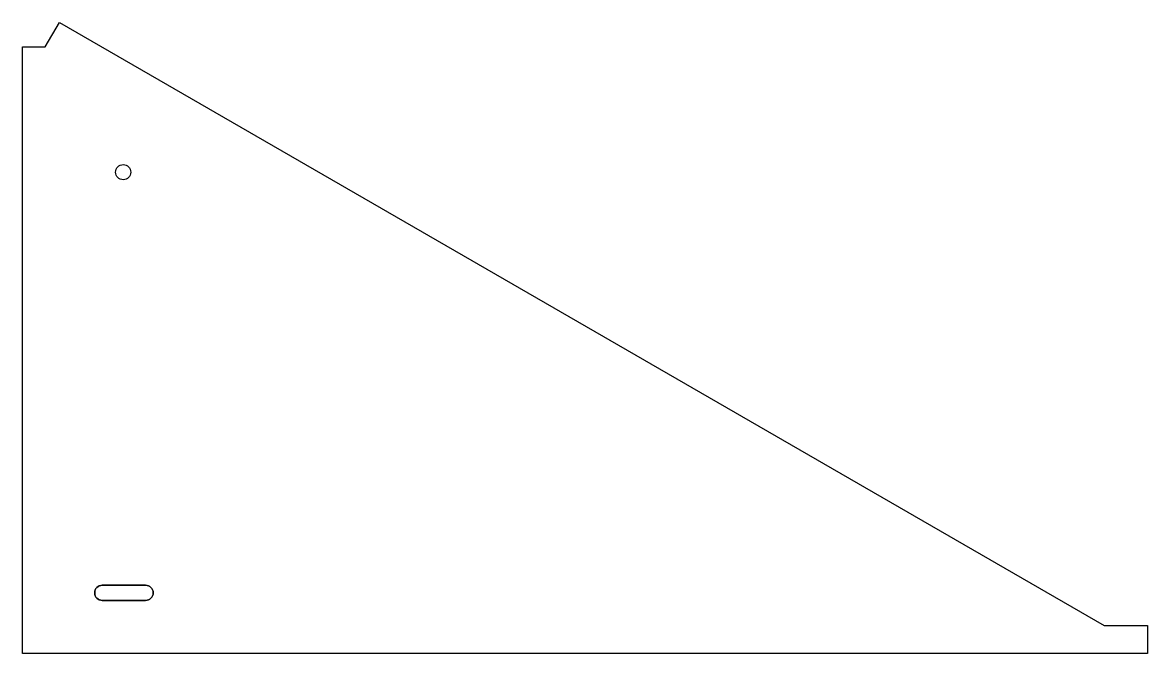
# Model space of a CAD drawing. Header units: millimetres. Extents: x -325 to -65, y 70 to 215.
import ezdxf

# ---------------------------------------------------------------- set-up
doc = ezdxf.new("R2010")
doc.units = ezdxf.units.MM
doc.layers.get('0').update_dxf_attribs({"linetype": 'CONTINUOUS'})

msp = doc.modelspace()

# ---------------------------------------------------------------- linework, layer by layer
for p, q in [((-319.24, 209.49, -6.5), (-315.99, 215.12, -6.5)), ((-315.99, 215.12, -6.5), (-75, 76, -6.5)), ((-324.5, 70, -6.5), (-324.5, 209.49, -6.5)), ((-324.5, 209.49, -6.5), (-319.24, 209.49, -6.5)), ((-296.1, 85.25, -6.5), (-306.1, 85.25, -6.5)), ((-306.1, 81.75, -6.5), (-296.1, 81.75, -6.5)), ((-75, 76, -6.5), (-65, 76, -6.5)), ((-65, 76, -6.5), (-65, 69.5, -6.5)), ((-324.5, 69.5, -6.5), (-324.5, 70, -6.5)), ((-75, 69.5, -6.5), (-324.5, 69.5, -6.5)), ((-65, 69.5, -6.5), (-75, 69.5, -6.5))]:
    msp.add_line(p, q)
msp.add_lwpolyline([(-324.5, 69.5), (-324.5, 70), (-324.5, 209.49), (-319.24, 209.49), (-315.99, 215.12), (-75, 76), (-65, 76), (-65, 69.5), (-75, 69.5)], close=True)
msp.add_lwpolyline([(-306.1, 81.75, -1), (-306.1, 85.25), (-296.1, 85.25, -1), (-296.1, 81.75)], format="xyb", close=True)
for centre in [(-301.27, 180.57), (-301.27, 180.57, -6.5)]:
    msp.add_circle(centre, 1.75)
for centre, start, end in [((-306.1, 83.5, -6.5), 90, 270), ((-296.1, 83.5, -6.5), -90, 90)]:
    msp.add_arc(centre, 1.75, start, end)

doc.saveas('drawing.dxf')
